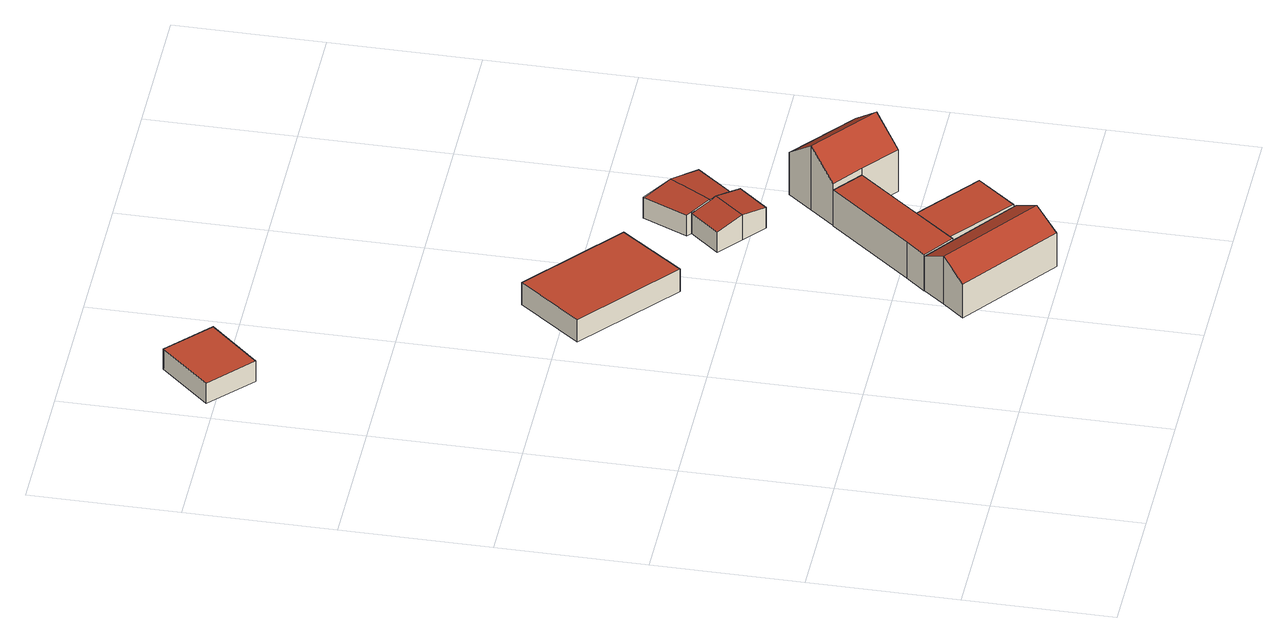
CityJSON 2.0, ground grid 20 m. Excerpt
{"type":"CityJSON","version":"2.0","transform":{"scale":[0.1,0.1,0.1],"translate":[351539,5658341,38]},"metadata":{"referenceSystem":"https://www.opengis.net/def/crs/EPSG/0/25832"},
"CityObjects":{
"building1":{"type":"Building","attributes":{"Geometrietyp2DReferenz":"3000","Gemeindeschluessel":"05315000","function":"51009_1610","roofType":"1000","measuredHeight":3.24},"geometry":[{"type":"Solid","lod":"2","boundaries":[[[[0,1,2,3]],[[4,5,1,0]],[[6,7,5,4]],[[3,2,7,6]],[[4,0,3,6]],[[1,5,7,2]]]],"semantics":{"surfaces":[{"type":"WallSurface"},{"type":"RoofSurface"},{"type":"GroundSurface"}],"values":[[0,0,0,0,1,2]]}}]},
"building2":{"type":"Building","attributes":{"Geometrietyp2DReferenz":"3000","Gemeindeschluessel":"05315000","function":"31001_1120","roofType":"3100","measuredHeight":7.55,"storeysAboveGround":1},"address":[{"country":"Germany","locality":"Köln","thoroughfareNumber":"137","thoroughfareName":"Alte Neusser Landstr."}],"geometry":[{"type":"Solid","lod":"2","boundaries":[[[[8,9,10,11]],[[12,13,9,8]],[[14,15,13,12]],[[16,17,15,14]],[[18,19,17,16]],[[20,21,19,18]],[[11,10,21,20]],[[11,20,18,8]],[[16,14,12,8,18]],[[9,13,15,17,19,21,10]]]],"semantics":{"surfaces":[{"type":"WallSurface"},{"type":"RoofSurface"},{"type":"GroundSurface"}],"values":[[0,0,0,0,0,0,0,1,1,2]]}}]},
"building3":{"type":"Building","attributes":{"Geometrietyp2DReferenz":"3000","Gemeindeschluessel":"05315000","function":"31001_2720","roofType":"1000","measuredHeight":3.54,"storeysAboveGround":1},"geometry":[{"type":"Solid","lod":"2","boundaries":[[[[22,23,24,25]],[[26,27,23,22]],[[28,29,27,26]],[[25,24,29,28]],[[26,22,25,28]],[[23,27,29,24]]]],"semantics":{"surfaces":[{"type":"WallSurface"},{"type":"RoofSurface"},{"type":"GroundSurface"}],"values":[[0,0,0,0,1,2]]}}]},
"building4":{"type":"Building","attributes":{"Geometrietyp2DReferenz":"3000","Gemeindeschluessel":"05315000","function":"31001_1120","roofType":"1000","measuredHeight":5.7,"storeysAboveGround":2},"address":[{"country":"Germany","locality":"Köln","thoroughfareNumber":"137","thoroughfareName":"Alte Neusser Landstr."}],"geometry":[{"type":"Solid","lod":"2","boundaries":[[[[30,31,32,33]],[[34,35,31,30]],[[36,37,35,34]],[[38,39,37,36]],[[40,41,39,38]],[[42,43,41,40]],[[33,32,43,42]],[[40,38,36,34,30,33,42]],[[31,35,37,39,41,43,32]]]],"semantics":{"surfaces":[{"type":"WallSurface"},{"type":"RoofSurface"},{"type":"GroundSurface"}],"values":[[0,0,0,0,0,0,0,1,2]]}}]},
"building5":{"type":"Building","attributes":{"Geometrietyp2DReferenz":"3000","Gemeindeschluessel":"05315000","function":"31001_1120","roofType":"1000","measuredHeight":3.12,"storeysAboveGround":1},"address":[{"country":"Germany","locality":"Köln","thoroughfareNumber":"137","thoroughfareName":"Alte Neusser Landstr."}],"geometry":[{"type":"Solid","lod":"2","boundaries":[[[[44,45,46,47]],[[48,49,45,44]],[[50,51,49,48]],[[47,46,51,50]],[[48,44,47,50]],[[45,49,51,46]]]],"semantics":{"surfaces":[{"type":"WallSurface"},{"type":"RoofSurface"},{"type":"GroundSurface"}],"values":[[0,0,0,0,1,2]]}}]},
"building6":{"type":"Building","attributes":{"Geometrietyp2DReferenz":"3000","Gemeindeschluessel":"05315000","function":"31001_2720","roofType":"3100","measuredHeight":4.06,"storeysAboveGround":1},"geometry":[{"type":"Solid","lod":"2","boundaries":[[[[52,53,54,55]],[[56,57,53,52]],[[58,59,57,56]],[[60,61,59,58]],[[62,63,61,60]],[[64,65,63,62]],[[55,54,65,64]],[[56,52,55,58]],[[64,62,60,58,55]],[[53,57,59,61,63,65,54]]]],"semantics":{"surfaces":[{"type":"WallSurface"},{"type":"RoofSurface"},{"type":"GroundSurface"}],"values":[[0,0,0,0,0,0,0,1,1,2]]}}]},
"building7":{"type":"Building","attributes":{"Geometrietyp2DReferenz":"3000","Gemeindeschluessel":"05315000","function":"31001_2720","roofType":"3100","measuredHeight":4.03,"storeysAboveGround":1},"geometry":[{"type":"Solid","lod":"2","boundaries":[[[[66,57,67,68]],[[69,70,57,66]],[[71,72,70,69]],[[73,74,72,71]],[[75,76,74,73]],[[77,61,76,75]],[[68,67,61,77]],[[71,69,66,68,73]],[[77,75,73,68]],[[57,70,72,74,76,61,67]]]],"semantics":{"surfaces":[{"type":"WallSurface"},{"type":"RoofSurface"},{"type":"GroundSurface"}],"values":[[0,0,0,0,0,0,0,1,1,2]]}}]},
"building8":{"type":"Building","attributes":{"Geometrietyp2DReferenz":"3000","Gemeindeschluessel":"05315000","function":"31001_1120","roofType":"3100","measuredHeight":10.11,"storeysAboveGround":2},"address":[{"country":"Germany","locality":"Köln","thoroughfareNumber":"137","thoroughfareName":"Alte Neusser Landstr."}],"geometry":[{"type":"Solid","lod":"2","boundaries":[[[[78,79,80,81]],[[82,83,79,78]],[[84,85,83,82]],[[86,87,85,84]],[[88,89,87,86]],[[90,91,89,88]],[[81,80,91,90]],[[78,81,90,88,82]],[[86,84,82,88]],[[79,83,85,87,89,91,80]]]],"semantics":{"surfaces":[{"type":"WallSurface"},{"type":"RoofSurface"},{"type":"GroundSurface"}],"values":[[0,0,0,0,0,0,0,1,1,2]]}}]}
},
"vertices":[
[124,1020,56],[124,1020,24],[67,1073,24],[67,1073,56],[63,954,56],[63,954,24],[6,1007,56],[6,1007,24],
[382,131,98],[382,131,23],[358,102,23],[358,102,76],[406,160,76],[406,160,23],[446,131,76],[446,131,23],[533,66,76],[533,66,23],[509,35,98],[509,35,23],[485,5,76],[485,5,23],
[434,551,40],[434,551,5],[307,658,5],[307,658,40],[371,467,40],[371,467,5],[243,575,40],[243,575,5],
[518,298,79],[518,298,22],[428,187,22],[428,187,79],[556,268,79],[556,268,22],[507,207,79],[507,207,22],[466,156,79],[466,156,22],[446,131,79],[446,131,22],[406,160,79],[406,160,22],
[607,127,52],[607,127,21],[507,207,21],[507,207,52],[565,75,52],[565,75,21],[466,156,52],[466,156,21],
[445,433,48],[445,433,16],[476,407,16],[476,407,56],[478,472,48],[478,472,16],[509,447,56],[509,447,16],[529,430,51],[529,430,16],[540,421,48],[540,421,16],[507,382,48],[507,382,16],
[478,472,50],[500,453,16],[500,453,56],[472,477,48],[472,477,16],[499,538,48],[499,538,16],[534,509,56],[534,509,16],[570,480,48],[570,480,16],[529,430,48],
[518,298,89],[518,298,23],[556,268,23],[556,268,89],[545,331,124],[545,331,23],[572,364,89],[572,364,23],[658,295,89],[658,295,23],[630,263,124],[630,263,23],[603,230,89],[603,230,23]
]}
